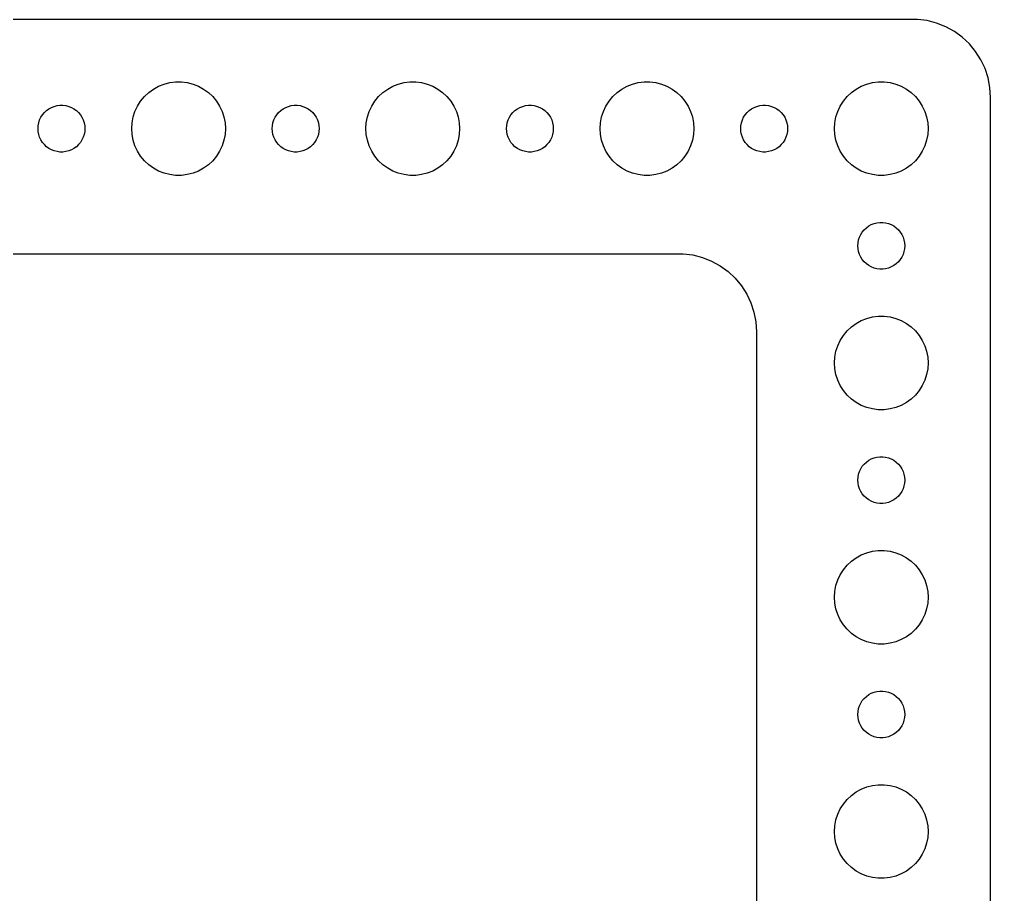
# Model space of a CAD drawing. Header units: metres. Extents: x -60 to 60, y -52 to 52.
# Drawn here: x -2.7 to 59.5, y -4 to 52 of the extents above; entities that cross this region are included whole.
import ezdxf

# ---------------------------------------------------------------- set-up
doc = ezdxf.new("R2010")
doc.units = ezdxf.units.M

msp = doc.modelspace()

# ---------------------------------------------------------------- linework, layer by layer
for p, q in [((54.8139, 51.9901), (-54.8139, 51.9901)), ((55.4369, 51.9114), (54.8139, 51.9901)), ((56.0451, 51.7553), (55.4369, 51.9114)), ((56.6289, 51.5241), (56.0451, 51.7553)), ((57.1791, 51.2216), (56.6289, 51.5241)), ((57.6871, 50.8526), (57.1791, 51.2216)), ((58.1448, 50.4227), (57.6871, 50.8526)), ((58.5451, 49.9389), (58.1448, 50.4227)), ((58.8815, 49.4088), (58.5451, 49.9389)), ((59.1489, 48.8406), (58.8815, 49.4088)), ((59.3429, 48.2434), (59.1489, 48.8406)), ((6.57294, 47.8532), (6.93785, 47.9469)), ((6.93785, 47.9469), (7.31161, 47.9941)), ((7.31161, 47.9941), (7.68837, 47.9941)), ((7.68837, 47.9941), (8.06213, 47.9469)), ((8.06213, 47.9469), (8.42705, 47.8532)), ((21.5729, 47.8532), (21.9379, 47.9469)), ((21.9379, 47.9469), (22.3116, 47.9941)), ((22.3116, 47.9941), (22.6884, 47.9941)), ((22.6884, 47.9941), (23.0621, 47.9469)), ((23.0621, 47.9469), (23.427, 47.8532)), ((36.5729, 47.8532), (36.9379, 47.9469)), ((36.9379, 47.9469), (37.3116, 47.9941)), ((37.3116, 47.9941), (37.6884, 47.9941)), ((37.6884, 47.9941), (38.0621, 47.9469)), ((38.0621, 47.9469), (38.427, 47.8532)), ((51.5729, 47.8532), (51.9379, 47.9469)), ((51.9379, 47.9469), (52.3116, 47.9941)), ((52.3116, 47.9941), (52.6884, 47.9941)), ((52.6884, 47.9941), (53.0621, 47.9469)), ((53.0621, 47.9469), (53.427, 47.8532)), ((59.4606, 47.6267), (59.3429, 48.2434)), ((5.31308, 47.0536), (5.58772, 47.3115)), ((5.58772, 47.3115), (5.89252, 47.533)), ((5.89252, 47.533), (6.22266, 47.7145)), ((6.22266, 47.7145), (6.57294, 47.8532)), ((8.42705, 47.8532), (8.77733, 47.7145)), ((8.77733, 47.7145), (9.10747, 47.533)), ((9.10747, 47.533), (9.41226, 47.3115)), ((9.41226, 47.3115), (9.6869, 47.0536)), ((20.3131, 47.0536), (20.5877, 47.3115)), ((20.5877, 47.3115), (20.8925, 47.533)), ((20.8925, 47.533), (21.2227, 47.7145)), ((21.2227, 47.7145), (21.5729, 47.8532)), ((23.427, 47.8532), (23.7773, 47.7145)), ((23.7773, 47.7145), (24.1075, 47.533)), ((24.1075, 47.533), (24.4123, 47.3115)), ((24.4123, 47.3115), (24.6869, 47.0536)), ((35.3131, 47.0536), (35.5877, 47.3115)), ((35.5877, 47.3115), (35.8925, 47.533)), ((35.8925, 47.533), (36.2227, 47.7145)), ((36.2227, 47.7145), (36.5729, 47.8532)), ((38.427, 47.8532), (38.7773, 47.7145)), ((38.7773, 47.7145), (39.1075, 47.533)), ((39.1075, 47.533), (39.4123, 47.3115)), ((39.4123, 47.3115), (39.6869, 47.0536)), ((50.3131, 47.0536), (50.5877, 47.3115)), ((50.5877, 47.3115), (50.8925, 47.533)), ((50.8925, 47.533), (51.2227, 47.7145)), ((51.2227, 47.7145), (51.5729, 47.8532)), ((53.427, 47.8532), (53.7773, 47.7145)), ((53.7773, 47.7145), (54.1075, 47.533)), ((54.1075, 47.533), (54.4123, 47.3115)), ((54.4123, 47.3115), (54.6869, 47.0536)), ((59.5, 47), (59.4606, 47.6267)), ((4.87108, 46.4453), (5.07294, 46.7634)), ((5.07294, 46.7634), (5.31308, 47.0536)), ((9.6869, 47.0536), (9.92705, 46.7634)), ((9.92705, 46.7634), (10.1289, 46.4453)), ((19.8711, 46.4453), (20.0729, 46.7634)), ((20.0729, 46.7634), (20.3131, 47.0536)), ((24.6869, 47.0536), (24.927, 46.7634)), ((24.927, 46.7634), (25.1289, 46.4453)), ((34.8711, 46.4453), (35.0729, 46.7634)), ((35.0729, 46.7634), (35.3131, 47.0536)), ((39.6869, 47.0536), (39.927, 46.7634)), ((39.927, 46.7634), (40.1289, 46.4453)), ((49.8711, 46.4453), (50.0729, 46.7634)), ((50.0729, 46.7634), (50.3131, 47.0536)), ((54.6869, 47.0536), (54.927, 46.7634)), ((54.927, 46.7634), (55.1289, 46.4453)), ((59.5, -47), (59.5, 47)), ((-1.21352, 45.8817), (-1.09344, 46.0268)), ((-1.09344, 46.0268), (-0.95613, 46.1558)), ((-0.95613, 46.1558), (-0.80373, 46.2665)), ((-0.80373, 46.2665), (-0.63866, 46.3572)), ((-0.63866, 46.3572), (-0.46352, 46.4266)), ((-0.46352, 46.4266), (-0.28107, 46.4734)), ((-0.28107, 46.4734), (-0.09418, 46.497)), ((-0.09418, 46.497), (0.09418, 46.497)), ((0.09418, 46.497), (0.28107, 46.4734)), ((0.28107, 46.4734), (0.46352, 46.4266)), ((0.46352, 46.4266), (0.63866, 46.3572)), ((0.63866, 46.3572), (0.80373, 46.2665)), ((0.80373, 46.2665), (0.95613, 46.1558)), ((0.95613, 46.1558), (1.09344, 46.0268)), ((1.09344, 46.0268), (1.21352, 45.8817)), ((4.59424, 45.7461), (4.71066, 46.1044)), ((4.71066, 46.1044), (4.87108, 46.4453)), ((10.1289, 46.4453), (10.2893, 46.1044)), ((10.2893, 46.1044), (10.4057, 45.7461)), ((13.7865, 45.8817), (13.9065, 46.0268)), ((13.9065, 46.0268), (14.0439, 46.1558)), ((14.0439, 46.1558), (14.1963, 46.2665)), ((14.1963, 46.2665), (14.3613, 46.3572)), ((14.3613, 46.3572), (14.5365, 46.4266)), ((14.5365, 46.4266), (14.7189, 46.4734)), ((14.7189, 46.4734), (14.9058, 46.497)), ((14.9058, 46.497), (15.0942, 46.497)), ((15.0942, 46.497), (15.2811, 46.4734)), ((15.2811, 46.4734), (15.4635, 46.4266)), ((15.4635, 46.4266), (15.6387, 46.3572)), ((15.6387, 46.3572), (15.8037, 46.2665)), ((15.8037, 46.2665), (15.9561, 46.1558)), ((15.9561, 46.1558), (16.0934, 46.0268)), ((16.0934, 46.0268), (16.2135, 45.8817)), ((19.5942, 45.7461), (19.7107, 46.1044)), ((19.7107, 46.1044), (19.8711, 46.4453)), ((25.1289, 46.4453), (25.2893, 46.1044)), ((25.2893, 46.1044), (25.4057, 45.7461)), ((28.7865, 45.8817), (28.9065, 46.0268)), ((28.9065, 46.0268), (29.0439, 46.1558)), ((29.0439, 46.1558), (29.1963, 46.2665)), ((29.1963, 46.2665), (29.3613, 46.3572)), ((29.3613, 46.3572), (29.5365, 46.4266)), ((29.5365, 46.4266), (29.7189, 46.4734)), ((29.7189, 46.4734), (29.9058, 46.497)), ((29.9058, 46.497), (30.0942, 46.497)), ((30.0942, 46.497), (30.2811, 46.4734)), ((30.2811, 46.4734), (30.4635, 46.4266)), ((30.4635, 46.4266), (30.6387, 46.3572)), ((30.6387, 46.3572), (30.8037, 46.2665)), ((30.8037, 46.2665), (30.9561, 46.1558)), ((30.9561, 46.1558), (31.0934, 46.0268)), ((31.0934, 46.0268), (31.2135, 45.8817)), ((34.5942, 45.7461), (34.7107, 46.1044)), ((34.7107, 46.1044), (34.8711, 46.4453)), ((40.1289, 46.4453), (40.2893, 46.1044)), ((40.2893, 46.1044), (40.4057, 45.7461)), ((43.7865, 45.8817), (43.9065, 46.0268)), ((43.9065, 46.0268), (44.0439, 46.1558)), ((44.0439, 46.1558), (44.1963, 46.2665)), ((44.1963, 46.2665), (44.3613, 46.3572)), ((44.3613, 46.3572), (44.5365, 46.4266)), ((44.5365, 46.4266), (44.7189, 46.4734)), ((44.7189, 46.4734), (44.9058, 46.497)), ((44.9058, 46.497), (45.0942, 46.497)), ((45.0942, 46.497), (45.2811, 46.4734)), ((45.2811, 46.4734), (45.4635, 46.4266)), ((45.4635, 46.4266), (45.6387, 46.3572)), ((45.6387, 46.3572), (45.8037, 46.2665)), ((45.8037, 46.2665), (45.9561, 46.1558)), ((45.9561, 46.1558), (46.0934, 46.0268)), ((46.0934, 46.0268), (46.2135, 45.8817)), ((49.5942, 45.7461), (49.7107, 46.1044)), ((49.7107, 46.1044), (49.8711, 46.4453)), ((55.1289, 46.4453), (55.2893, 46.1044)), ((55.2893, 46.1044), (55.4057, 45.7461)), ((-1.45287, 45.373), (-1.39465, 45.5522)), ((-1.39465, 45.5522), (-1.31445, 45.7226)), ((-1.31445, 45.7226), (-1.21352, 45.8817)), ((1.21352, 45.8817), (1.31445, 45.7226)), ((1.31445, 45.7226), (1.39465, 45.5522)), ((1.39465, 45.5522), (1.45287, 45.373)), ((4.52365, 45.376), (4.59424, 45.7461)), ((10.4057, 45.7461), (10.4763, 45.376)), ((13.5471, 45.373), (13.6053, 45.5522)), ((13.6053, 45.5522), (13.6855, 45.7226)), ((13.6855, 45.7226), (13.7865, 45.8817)), ((16.2135, 45.8817), (16.3145, 45.7226)), ((16.3145, 45.7226), (16.3947, 45.5522)), ((16.3947, 45.5522), (16.4529, 45.373)), ((19.5237, 45.376), (19.5942, 45.7461)), ((25.4057, 45.7461), (25.4763, 45.376)), ((28.5471, 45.373), (28.6053, 45.5522)), ((28.6053, 45.5522), (28.6855, 45.7226)), ((28.6855, 45.7226), (28.7865, 45.8817)), ((31.2135, 45.8817), (31.3145, 45.7226)), ((31.3145, 45.7226), (31.3947, 45.5522)), ((31.3947, 45.5522), (31.4529, 45.373)), ((34.5237, 45.376), (34.5942, 45.7461)), ((40.4057, 45.7461), (40.4763, 45.376)), ((43.5471, 45.373), (43.6053, 45.5522)), ((43.6053, 45.5522), (43.6855, 45.7226)), ((43.6855, 45.7226), (43.7865, 45.8817)), ((46.2135, 45.8817), (46.3145, 45.7226)), ((46.3145, 45.7226), (46.3947, 45.5522)), ((46.3947, 45.5522), (46.4529, 45.373)), ((49.5237, 45.376), (49.5942, 45.7461)), ((55.4057, 45.7461), (55.4763, 45.376)), ((-1.5, 45), (-1.48816, 45.188)), ((-1.48816, 44.812), (-1.5, 45)), ((-1.48816, 45.188), (-1.45287, 45.373)), ((-1.45287, 44.627), (-1.48816, 44.812)), ((1.45287, 45.373), (1.48816, 45.188)), ((1.48816, 44.812), (1.45287, 44.627)), ((1.48816, 45.188), (1.5, 45)), ((1.5, 45), (1.48816, 44.812)), ((4.5, 45), (4.52365, 45.376)), ((4.52365, 44.624), (4.5, 45)), ((10.4763, 45.376), (10.5, 45)), ((10.5, 45), (10.4763, 44.624)), ((13.5, 45), (13.5118, 45.188)), ((13.5118, 44.812), (13.5, 45)), ((13.5118, 45.188), (13.5471, 45.373)), ((13.5471, 44.627), (13.5118, 44.812)), ((16.4529, 45.373), (16.4882, 45.188)), ((16.4882, 44.812), (16.4529, 44.627)), ((16.4882, 45.188), (16.5, 45)), ((16.5, 45), (16.4882, 44.812)), ((19.5, 45), (19.5237, 45.376)), ((19.5237, 44.624), (19.5, 45)), ((25.4763, 45.376), (25.5, 45)), ((25.5, 45), (25.4763, 44.624)), ((28.5, 45), (28.5118, 45.188)), ((28.5118, 44.812), (28.5, 45)), ((28.5118, 45.188), (28.5471, 45.373)), ((28.5471, 44.627), (28.5118, 44.812)), ((31.4529, 45.373), (31.4882, 45.188)), ((31.4882, 44.812), (31.4529, 44.627)), ((31.4882, 45.188), (31.5, 45)), ((31.5, 45), (31.4882, 44.812)), ((34.5, 45), (34.5237, 45.376)), ((34.5237, 44.624), (34.5, 45)), ((40.4763, 45.376), (40.5, 45)), ((40.5, 45), (40.4763, 44.624)), ((43.5, 45), (43.5118, 45.188)), ((43.5118, 44.812), (43.5, 45)), ((43.5118, 45.188), (43.5471, 45.373)), ((43.5471, 44.627), (43.5118, 44.812)), ((46.4529, 45.373), (46.4882, 45.188)), ((46.4882, 44.812), (46.4529, 44.627)), ((46.4882, 45.188), (46.5, 45)), ((46.5, 45), (46.4882, 44.812)), ((49.5, 45), (49.5237, 45.376)), ((49.5237, 44.624), (49.5, 45)), ((55.4763, 45.376), (55.5, 45)), ((55.5, 45), (55.4763, 44.624)), ((-1.39465, 44.4478), (-1.45287, 44.627)), ((-1.31445, 44.2774), (-1.39465, 44.4478)), ((-1.21352, 44.1183), (-1.31445, 44.2774)), ((1.31445, 44.2774), (1.21352, 44.1183)), ((1.39465, 44.4478), (1.31445, 44.2774)), ((1.45287, 44.627), (1.39465, 44.4478)), ((4.59424, 44.2539), (4.52365, 44.624)), ((4.71066, 43.8956), (4.59424, 44.2539)), ((10.4057, 44.2539), (10.2893, 43.8956)), ((10.4763, 44.624), (10.4057, 44.2539)), ((13.6053, 44.4478), (13.5471, 44.627)), ((13.6855, 44.2774), (13.6053, 44.4478)), ((13.7865, 44.1183), (13.6855, 44.2774)), ((16.3145, 44.2774), (16.2135, 44.1183)), ((16.3947, 44.4478), (16.3145, 44.2774)), ((16.4529, 44.627), (16.3947, 44.4478)), ((19.5942, 44.2539), (19.5237, 44.624)), ((19.7107, 43.8956), (19.5942, 44.2539)), ((25.4057, 44.2539), (25.2893, 43.8956)), ((25.4763, 44.624), (25.4057, 44.2539)), ((28.6053, 44.4478), (28.5471, 44.627)), ((28.6855, 44.2774), (28.6053, 44.4478)), ((28.7865, 44.1183), (28.6855, 44.2774)), ((31.3145, 44.2774), (31.2135, 44.1183)), ((31.3947, 44.4478), (31.3145, 44.2774)), ((31.4529, 44.627), (31.3947, 44.4478)), ((34.5942, 44.2539), (34.5237, 44.624)), ((34.7107, 43.8956), (34.5942, 44.2539)), ((40.4057, 44.2539), (40.2893, 43.8956)), ((40.4763, 44.624), (40.4057, 44.2539)), ((43.6053, 44.4478), (43.5471, 44.627)), ((43.6855, 44.2774), (43.6053, 44.4478)), ((43.7865, 44.1183), (43.6855, 44.2774)), ((46.3145, 44.2774), (46.2135, 44.1183)), ((46.3947, 44.4478), (46.3145, 44.2774)), ((46.4529, 44.627), (46.3947, 44.4478)), ((49.5942, 44.2539), (49.5237, 44.624)), ((49.7107, 43.8956), (49.5942, 44.2539)), ((55.4057, 44.2539), (55.2893, 43.8956)), ((55.4763, 44.624), (55.4057, 44.2539)), ((-1.09344, 43.9732), (-1.21352, 44.1183)), ((-0.95613, 43.8442), (-1.09344, 43.9732)), ((-0.80373, 43.7335), (-0.95613, 43.8442)), ((-0.63866, 43.6428), (-0.80373, 43.7335)), ((-0.46352, 43.5734), (-0.63866, 43.6428)), ((-0.28107, 43.5266), (-0.46352, 43.5734)), ((0.46352, 43.5734), (0.28107, 43.5266)), ((0.63866, 43.6428), (0.46352, 43.5734)), ((0.80373, 43.7335), (0.63866, 43.6428)), ((0.95613, 43.8442), (0.80373, 43.7335)), ((1.09344, 43.9732), (0.95613, 43.8442)), ((1.21352, 44.1183), (1.09344, 43.9732)), ((4.87108, 43.5547), (4.71066, 43.8956)), ((5.07294, 43.2366), (4.87108, 43.5547)), ((10.1289, 43.5547), (9.92705, 43.2366)), ((10.2893, 43.8956), (10.1289, 43.5547)), ((13.9065, 43.9732), (13.7865, 44.1183)), ((14.0439, 43.8442), (13.9065, 43.9732)), ((14.1963, 43.7335), (14.0439, 43.8442)), ((14.3613, 43.6428), (14.1963, 43.7335)), ((14.5365, 43.5734), (14.3613, 43.6428)), ((14.7189, 43.5266), (14.5365, 43.5734)), ((15.4635, 43.5734), (15.2811, 43.5266)), ((15.6387, 43.6428), (15.4635, 43.5734)), ((15.8037, 43.7335), (15.6387, 43.6428)), ((15.9561, 43.8442), (15.8037, 43.7335)), ((16.0934, 43.9732), (15.9561, 43.8442)), ((16.2135, 44.1183), (16.0934, 43.9732)), ((19.8711, 43.5547), (19.7107, 43.8956)), ((20.0729, 43.2366), (19.8711, 43.5547)), ((25.1289, 43.5547), (24.927, 43.2366)), ((25.2893, 43.8956), (25.1289, 43.5547)), ((28.9065, 43.9732), (28.7865, 44.1183)), ((29.0439, 43.8442), (28.9065, 43.9732)), ((29.1963, 43.7335), (29.0439, 43.8442)), ((29.3613, 43.6428), (29.1963, 43.7335)), ((29.5365, 43.5734), (29.3613, 43.6428)), ((29.7189, 43.5266), (29.5365, 43.5734)), ((30.4635, 43.5734), (30.2811, 43.5266)), ((30.6387, 43.6428), (30.4635, 43.5734)), ((30.8037, 43.7335), (30.6387, 43.6428)), ((30.9561, 43.8442), (30.8037, 43.7335)), ((31.0934, 43.9732), (30.9561, 43.8442)), ((31.2135, 44.1183), (31.0934, 43.9732)), ((34.8711, 43.5547), (34.7107, 43.8956)), ((35.0729, 43.2366), (34.8711, 43.5547)), ((40.1289, 43.5547), (39.927, 43.2366)), ((40.2893, 43.8956), (40.1289, 43.5547)), ((43.9065, 43.9732), (43.7865, 44.1183)), ((44.0439, 43.8442), (43.9065, 43.9732)), ((44.1963, 43.7335), (44.0439, 43.8442)), ((44.3613, 43.6428), (44.1963, 43.7335)), ((44.5365, 43.5734), (44.3613, 43.6428)), ((44.7189, 43.5266), (44.5365, 43.5734)), ((45.4635, 43.5734), (45.2811, 43.5266)), ((45.6387, 43.6428), (45.4635, 43.5734)), ((45.8037, 43.7335), (45.6387, 43.6428)), ((45.9561, 43.8442), (45.8037, 43.7335)), ((46.0934, 43.9732), (45.9561, 43.8442)), ((46.2135, 44.1183), (46.0934, 43.9732)), ((49.8711, 43.5547), (49.7107, 43.8956)), ((50.0729, 43.2366), (49.8711, 43.5547)), ((55.1289, 43.5547), (54.927, 43.2366)), ((55.2893, 43.8956), (55.1289, 43.5547)), ((-0.09418, 43.503), (-0.28107, 43.5266)), ((0.09418, 43.503), (-0.09418, 43.503)), ((0.28107, 43.5266), (0.09418, 43.503)), ((5.31308, 42.9464), (5.07294, 43.2366)), ((5.58772, 42.6885), (5.31308, 42.9464)), ((9.6869, 42.9464), (9.41226, 42.6885)), ((9.92705, 43.2366), (9.6869, 42.9464)), ((14.9058, 43.503), (14.7189, 43.5266)), ((15.0942, 43.503), (14.9058, 43.503)), ((15.2811, 43.5266), (15.0942, 43.503)), ((20.3131, 42.9464), (20.0729, 43.2366)), ((20.5877, 42.6885), (20.3131, 42.9464)), ((24.6869, 42.9464), (24.4123, 42.6885)), ((24.927, 43.2366), (24.6869, 42.9464)), ((29.9058, 43.503), (29.7189, 43.5266)), ((30.0942, 43.503), (29.9058, 43.503)), ((30.2811, 43.5266), (30.0942, 43.503)), ((35.3131, 42.9464), (35.0729, 43.2366)), ((35.5877, 42.6885), (35.3131, 42.9464)), ((39.6869, 42.9464), (39.4123, 42.6885)), ((39.927, 43.2366), (39.6869, 42.9464)), ((44.9058, 43.503), (44.7189, 43.5266)), ((45.0942, 43.503), (44.9058, 43.503)), ((45.2811, 43.5266), (45.0942, 43.503)), ((50.3131, 42.9464), (50.0729, 43.2366)), ((50.5877, 42.6885), (50.3131, 42.9464)), ((54.6869, 42.9464), (54.4123, 42.6885)), ((54.927, 43.2366), (54.6869, 42.9464)), ((5.89252, 42.467), (5.58772, 42.6885)), ((6.22266, 42.2855), (5.89252, 42.467)), ((9.10747, 42.467), (8.77733, 42.2855)), ((9.41226, 42.6885), (9.10747, 42.467)), ((20.8925, 42.467), (20.5877, 42.6885)), ((21.2227, 42.2855), (20.8925, 42.467)), ((24.1075, 42.467), (23.7773, 42.2855)), ((24.4123, 42.6885), (24.1075, 42.467)), ((35.8925, 42.467), (35.5877, 42.6885)), ((36.2227, 42.2855), (35.8925, 42.467)), ((39.1075, 42.467), (38.7773, 42.2855)), ((39.4123, 42.6885), (39.1075, 42.467)), ((50.8925, 42.467), (50.5877, 42.6885)), ((51.2227, 42.2855), (50.8925, 42.467)), ((54.1075, 42.467), (53.7773, 42.2855)), ((54.4123, 42.6885), (54.1075, 42.467)), ((6.57294, 42.1468), (6.22266, 42.2855)), ((6.93785, 42.0531), (6.57294, 42.1468)), ((7.31161, 42.0059), (6.93785, 42.0531)), ((7.68837, 42.0059), (7.31161, 42.0059)), ((8.06213, 42.0531), (7.68837, 42.0059)), ((8.42705, 42.1468), (8.06213, 42.0531)), ((8.77733, 42.2855), (8.42705, 42.1468)), ((21.5729, 42.1468), (21.2227, 42.2855)), ((21.9379, 42.0531), (21.5729, 42.1468)), ((22.3116, 42.0059), (21.9379, 42.0531)), ((22.6884, 42.0059), (22.3116, 42.0059)), ((23.0621, 42.0531), (22.6884, 42.0059)), ((23.427, 42.1468), (23.0621, 42.0531)), ((23.7773, 42.2855), (23.427, 42.1468)), ((36.5729, 42.1468), (36.2227, 42.2855)), ((36.9379, 42.0531), (36.5729, 42.1468)), ((37.3116, 42.0059), (36.9379, 42.0531)), ((37.6884, 42.0059), (37.3116, 42.0059)), ((38.0621, 42.0531), (37.6884, 42.0059)), ((38.427, 42.1468), (38.0621, 42.0531)), ((38.7773, 42.2855), (38.427, 42.1468)), ((51.5729, 42.1468), (51.2227, 42.2855)), ((51.9379, 42.0531), (51.5729, 42.1468)), ((52.3116, 42.0059), (51.9379, 42.0531)), ((52.6884, 42.0059), (52.3116, 42.0059)), ((53.0621, 42.0531), (52.6884, 42.0059)), ((53.427, 42.1468), (53.0621, 42.0531)), ((53.7773, 42.2855), (53.427, 42.1468)), ((51.4065, 38.5268), (51.5439, 38.6558)), ((51.5439, 38.6558), (51.6963, 38.7665)), ((51.6963, 38.7665), (51.8613, 38.8572)), ((51.8613, 38.8572), (52.0365, 38.9266)), ((52.0365, 38.9266), (52.2189, 38.9734)), ((52.2189, 38.9734), (52.4058, 38.997)), ((52.4058, 38.997), (52.5942, 38.997)), ((52.5942, 38.997), (52.7811, 38.9734)), ((52.7811, 38.9734), (52.9635, 38.9266)), ((52.9635, 38.9266), (53.1387, 38.8572)), ((53.1387, 38.8572), (53.3037, 38.7665)), ((53.3037, 38.7665), (53.4561, 38.6558)), ((53.4561, 38.6558), (53.5934, 38.5268)), ((51.0471, 37.873), (51.1053, 38.0522)), ((51.1053, 38.0522), (51.1855, 38.2226)), ((51.1855, 38.2226), (51.2865, 38.3817)), ((51.2865, 38.3817), (51.4065, 38.5268)), ((53.5934, 38.5268), (53.7135, 38.3817)), ((53.7135, 38.3817), (53.8145, 38.2226)), ((53.8145, 38.2226), (53.8947, 38.0522)), ((53.8947, 38.0522), (53.9529, 37.873)), ((51, 37.5), (51.0118, 37.688)), ((51.0118, 37.312), (51, 37.5)), ((51.0118, 37.688), (51.0471, 37.873)), ((53.9529, 37.873), (53.9882, 37.688)), ((53.9882, 37.688), (54, 37.5)), ((54, 37.5), (53.9882, 37.312)), ((-39.8139, 36.9901), (39.8139, 36.9901)), ((39.8139, 36.9901), (40.4369, 36.9114)), ((40.4369, 36.9114), (41.0451, 36.7553)), ((41.0451, 36.7553), (41.6289, 36.5241)), ((51.0471, 37.127), (51.0118, 37.312)), ((51.1053, 36.9478), (51.0471, 37.127)), ((51.1855, 36.7774), (51.1053, 36.9478)), ((51.2865, 36.6183), (51.1855, 36.7774)), ((53.8145, 36.7774), (53.7135, 36.6183)), ((53.8947, 36.9478), (53.8145, 36.7774)), ((53.9529, 37.127), (53.8947, 36.9478)), ((53.9882, 37.312), (53.9529, 37.127)), ((41.6289, 36.5241), (42.1791, 36.2216)), ((42.1791, 36.2216), (42.6871, 35.8526)), ((51.4065, 36.4732), (51.2865, 36.6183)), ((51.5439, 36.3442), (51.4065, 36.4732)), ((51.6963, 36.2335), (51.5439, 36.3442)), ((51.8613, 36.1428), (51.6963, 36.2335)), ((52.0365, 36.0734), (51.8613, 36.1428)), ((52.2189, 36.0266), (52.0365, 36.0734)), ((52.9635, 36.0734), (52.7811, 36.0266)), ((53.1387, 36.1428), (52.9635, 36.0734)), ((53.3037, 36.2335), (53.1387, 36.1428)), ((53.4561, 36.3442), (53.3037, 36.2335)), ((53.5934, 36.4732), (53.4561, 36.3442)), ((53.7135, 36.6183), (53.5934, 36.4732)), ((42.6871, 35.8526), (43.1448, 35.4227)), ((52.4058, 36.003), (52.2189, 36.0266)), ((52.5942, 36.003), (52.4058, 36.003)), ((52.7811, 36.0266), (52.5942, 36.003)), ((43.1448, 35.4227), (43.5451, 34.9389)), ((43.5451, 34.9389), (43.8815, 34.4088)), ((43.8815, 34.4088), (44.1489, 33.8406)), ((44.1489, 33.8406), (44.3429, 33.2434)), ((44.3429, 33.2434), (44.4606, 32.6267)), ((51.9379, 32.9469), (52.3116, 32.9941)), ((52.3116, 32.9941), (52.6884, 32.9941)), ((52.6884, 32.9941), (53.0621, 32.9469)), ((44.4606, 32.6267), (44.5, 32)), ((50.5877, 32.3115), (50.8925, 32.533)), ((50.8925, 32.533), (51.2227, 32.7145)), ((51.2227, 32.7145), (51.5729, 32.8532)), ((51.5729, 32.8532), (51.9379, 32.9469)), ((53.0621, 32.9469), (53.427, 32.8532)), ((53.427, 32.8532), (53.7773, 32.7145)), ((53.7773, 32.7145), (54.1075, 32.533)), ((54.1075, 32.533), (54.4123, 32.3115)), ((44.5, 32), (44.5, -32)), ((49.8711, 31.4453), (50.0729, 31.7634)), ((50.0729, 31.7634), (50.3131, 32.0536)), ((50.3131, 32.0536), (50.5877, 32.3115)), ((54.4123, 32.3115), (54.6869, 32.0536)), ((54.6869, 32.0536), (54.927, 31.7634)), ((54.927, 31.7634), (55.1289, 31.4453)), ((49.5942, 30.7461), (49.7107, 31.1044)), ((49.7107, 31.1044), (49.8711, 31.4453)), ((55.1289, 31.4453), (55.2893, 31.1044)), ((55.2893, 31.1044), (55.4057, 30.7461)), ((49.5237, 30.376), (49.5942, 30.7461)), ((55.4057, 30.7461), (55.4763, 30.376)), ((49.5, 30), (49.5237, 30.376)), ((49.5237, 29.624), (49.5, 30)), ((55.4763, 30.376), (55.5, 30)), ((55.5, 30), (55.4763, 29.624)), ((49.5942, 29.2539), (49.5237, 29.624)), ((49.7107, 28.8956), (49.5942, 29.2539)), ((55.4057, 29.2539), (55.2893, 28.8956)), ((55.4763, 29.624), (55.4057, 29.2539)), ((49.8711, 28.5547), (49.7107, 28.8956)), ((55.2893, 28.8956), (55.1289, 28.5547)), ((50.0729, 28.2366), (49.8711, 28.5547)), ((50.3131, 27.9464), (50.0729, 28.2366)), ((54.927, 28.2366), (54.6869, 27.9464)), ((55.1289, 28.5547), (54.927, 28.2366)), ((50.5877, 27.6884), (50.3131, 27.9464)), ((50.8925, 27.467), (50.5877, 27.6884)), ((51.2227, 27.2855), (50.8925, 27.467)), ((54.1075, 27.467), (53.7773, 27.2855)), ((54.4123, 27.6884), (54.1075, 27.467)), ((54.6869, 27.9464), (54.4123, 27.6884)), ((51.5729, 27.1468), (51.2227, 27.2855)), ((51.9379, 27.0531), (51.5729, 27.1468)), ((52.3116, 27.0059), (51.9379, 27.0531)), ((52.6884, 27.0059), (52.3116, 27.0059)), ((53.0621, 27.0531), (52.6884, 27.0059)), ((53.427, 27.1468), (53.0621, 27.0531)), ((53.7773, 27.2855), (53.427, 27.1468)), ((51.4065, 23.5268), (51.5439, 23.6558)), ((51.5439, 23.6558), (51.6963, 23.7665)), ((51.6963, 23.7665), (51.8613, 23.8572)), ((51.8613, 23.8572), (52.0365, 23.9266)), ((52.0365, 23.9266), (52.2189, 23.9734)), ((52.2189, 23.9734), (52.4058, 23.997)), ((52.4058, 23.997), (52.5942, 23.997)), ((52.5942, 23.997), (52.7811, 23.9734)), ((52.7811, 23.9734), (52.9635, 23.9266)), ((52.9635, 23.9266), (53.1387, 23.8572)), ((53.1387, 23.8572), (53.3037, 23.7665)), ((53.3037, 23.7665), (53.4561, 23.6558)), ((53.4561, 23.6558), (53.5934, 23.5268)), ((51.0471, 22.873), (51.1053, 23.0522)), ((51.1053, 23.0522), (51.1855, 23.2226)), ((51.1855, 23.2226), (51.2865, 23.3817)), ((51.2865, 23.3817), (51.4065, 23.5268)), ((53.5934, 23.5268), (53.7135, 23.3817)), ((53.7135, 23.3817), (53.8145, 23.2226)), ((53.8145, 23.2226), (53.8947, 23.0522)), ((53.8947, 23.0522), (53.9529, 22.873)), ((51, 22.5), (51.0118, 22.688)), ((51.0118, 22.312), (51, 22.5)), ((51.0118, 22.688), (51.0471, 22.873)), ((53.9529, 22.873), (53.9882, 22.688)), ((53.9882, 22.688), (54, 22.5)), ((54, 22.5), (53.9882, 22.312)), ((51.0471, 22.127), (51.0118, 22.312)), ((51.1053, 21.9478), (51.0471, 22.127)), ((51.1855, 21.7774), (51.1053, 21.9478)), ((51.2865, 21.6183), (51.1855, 21.7774)), ((53.8145, 21.7774), (53.7135, 21.6183)), ((53.8947, 21.9478), (53.8145, 21.7774)), ((53.9529, 22.127), (53.8947, 21.9478)), ((53.9882, 22.312), (53.9529, 22.127)), ((51.4065, 21.4732), (51.2865, 21.6183)), ((51.5439, 21.3442), (51.4065, 21.4732)), ((51.6963, 21.2335), (51.5439, 21.3442)), ((51.8613, 21.1427), (51.6963, 21.2335)), ((53.3037, 21.2335), (53.1387, 21.1427)), ((53.4561, 21.3442), (53.3037, 21.2335)), ((53.5934, 21.4732), (53.4561, 21.3442)), ((53.7135, 21.6183), (53.5934, 21.4732)), ((52.0365, 21.0734), (51.8613, 21.1427)), ((52.2189, 21.0266), (52.0365, 21.0734)), ((52.4058, 21.003), (52.2189, 21.0266)), ((52.5942, 21.003), (52.4058, 21.003)), ((52.7811, 21.0266), (52.5942, 21.003)), ((52.9635, 21.0734), (52.7811, 21.0266)), ((53.1387, 21.1427), (52.9635, 21.0734)), ((50.5877, 17.3115), (50.8925, 17.533)), ((50.8925, 17.533), (51.2227, 17.7145)), ((51.2227, 17.7145), (51.5729, 17.8532)), ((51.5729, 17.8532), (51.9379, 17.9469)), ((51.9379, 17.9469), (52.3116, 17.9941)), ((52.3116, 17.9941), (52.6884, 17.9941)), ((52.6884, 17.9941), (53.0621, 17.9469)), ((53.0621, 17.9469), (53.427, 17.8532)), ((53.427, 17.8532), (53.7773, 17.7145)), ((53.7773, 17.7145), (54.1075, 17.533)), ((54.1075, 17.533), (54.4123, 17.3115)), ((50.0729, 16.7634), (50.3131, 17.0536)), ((50.3131, 17.0536), (50.5877, 17.3115)), ((54.4123, 17.3115), (54.6869, 17.0536)), ((54.6869, 17.0536), (54.927, 16.7634)), ((49.7107, 16.1044), (49.8711, 16.4453)), ((49.8711, 16.4453), (50.0729, 16.7634)), ((54.927, 16.7634), (55.1289, 16.4453)), ((55.1289, 16.4453), (55.2893, 16.1044)), ((49.5237, 15.376), (49.5942, 15.7461)), ((49.5942, 15.7461), (49.7107, 16.1044)), ((55.2893, 16.1044), (55.4057, 15.7461)), ((55.4057, 15.7461), (55.4763, 15.376)), ((49.5, 15), (49.5237, 15.376)), ((49.5237, 14.624), (49.5, 15)), ((55.4763, 15.376), (55.5, 15)), ((55.5, 15), (55.4763, 14.624)), ((49.5942, 14.2539), (49.5237, 14.624)), ((55.4763, 14.624), (55.4057, 14.2539)), ((49.7107, 13.8956), (49.5942, 14.2539)), ((49.8711, 13.5547), (49.7107, 13.8956)), ((55.2893, 13.8956), (55.1289, 13.5547)), ((55.4057, 14.2539), (55.2893, 13.8956)), ((50.0729, 13.2366), (49.8711, 13.5547)), ((50.3131, 12.9464), (50.0729, 13.2366)), ((54.927, 13.2366), (54.6869, 12.9464)), ((55.1289, 13.5547), (54.927, 13.2366)), ((50.5877, 12.6884), (50.3131, 12.9464)), ((50.8925, 12.467), (50.5877, 12.6884)), ((51.2227, 12.2855), (50.8925, 12.467)), ((54.1075, 12.467), (53.7773, 12.2855)), ((54.4123, 12.6884), (54.1075, 12.467)), ((54.6869, 12.9464), (54.4123, 12.6884)), ((51.5729, 12.1468), (51.2227, 12.2855)), ((51.9379, 12.0531), (51.5729, 12.1468)), ((52.3116, 12.0059), (51.9379, 12.0531)), ((52.6884, 12.0059), (52.3116, 12.0059)), ((53.0621, 12.0531), (52.6884, 12.0059)), ((53.427, 12.1468), (53.0621, 12.0531)), ((53.7773, 12.2855), (53.427, 12.1468)), ((51.5439, 8.65576), (51.6963, 8.76648)), ((51.6963, 8.76648), (51.8613, 8.85724)), ((51.8613, 8.85724), (52.0365, 8.92657)), ((52.0365, 8.92657), (52.2189, 8.97342)), ((52.2189, 8.97342), (52.4058, 8.99704)), ((52.4058, 8.99704), (52.5942, 8.99704)), ((52.5942, 8.99704), (52.7811, 8.97342)), ((52.7811, 8.97342), (52.9635, 8.92657)), ((52.9635, 8.92657), (53.1387, 8.85724)), ((53.1387, 8.85724), (53.3037, 8.76648)), ((53.3037, 8.76648), (53.4561, 8.65576)), ((51.1053, 8.05219), (51.1855, 8.22263)), ((51.1855, 8.22263), (51.2865, 8.38167)), ((51.2865, 8.38167), (51.4065, 8.52681)), ((51.4065, 8.52681), (51.5439, 8.65576)), ((53.4561, 8.65576), (53.5934, 8.52681)), ((53.5934, 8.52681), (53.7135, 8.38167)), ((53.7135, 8.38167), (53.8145, 8.22263)), ((53.8145, 8.22263), (53.8947, 8.05219)), ((51, 7.5), (51.0118, 7.68799)), ((51.0118, 7.312), (51, 7.5)), ((51.0118, 7.68799), (51.0471, 7.87303)), ((51.0471, 7.87303), (51.1053, 8.05219)), ((53.8947, 8.05219), (53.9529, 7.87303)), ((53.9529, 7.87303), (53.9882, 7.68799)), ((53.9882, 7.68799), (54, 7.5)), ((54, 7.5), (53.9882, 7.312)), ((51.0471, 7.12695), (51.0118, 7.312)), ((51.1053, 6.9478), (51.0471, 7.12695)), ((51.1855, 6.77736), (51.1053, 6.9478)), ((53.8947, 6.9478), (53.8145, 6.77736)), ((53.9529, 7.12695), (53.8947, 6.9478)), ((53.9882, 7.312), (53.9529, 7.12695)), ((51.2865, 6.61832), (51.1855, 6.77736)), ((51.4065, 6.47318), (51.2865, 6.61832)), ((51.5439, 6.34422), (51.4065, 6.47318)), ((51.6963, 6.23351), (51.5439, 6.34422)), ((51.8613, 6.14275), (51.6963, 6.23351)), ((53.3037, 6.23351), (53.1387, 6.14275)), ((53.4561, 6.34422), (53.3037, 6.23351)), ((53.5934, 6.47318), (53.4561, 6.34422)), ((53.7135, 6.61832), (53.5934, 6.47318)), ((53.8145, 6.77736), (53.7135, 6.61832)), ((52.0365, 6.07341), (51.8613, 6.14275)), ((52.2189, 6.02657), (52.0365, 6.07341)), ((52.4058, 6.00294), (52.2189, 6.02657)), ((52.5942, 6.00294), (52.4058, 6.00294)), ((52.7811, 6.02657), (52.5942, 6.00294)), ((52.9635, 6.07341), (52.7811, 6.02657)), ((53.1387, 6.14275), (52.9635, 6.07341)), ((50.5877, 2.31154), (50.8925, 2.53297)), ((50.8925, 2.53297), (51.2227, 2.71448)), ((51.2227, 2.71448), (51.5729, 2.85316)), ((51.5729, 2.85316), (51.9379, 2.94685)), ((51.9379, 2.94685), (52.3116, 2.99408)), ((52.3116, 2.99408), (52.6884, 2.99408)), ((52.6884, 2.99408), (53.0621, 2.94685)), ((53.0621, 2.94685), (53.427, 2.85316)), ((53.427, 2.85316), (53.7773, 2.71448)), ((53.7773, 2.71448), (54.1075, 2.53297)), ((54.1075, 2.53297), (54.4123, 2.31154)), ((50.0729, 1.76335), (50.3131, 2.05363)), ((50.3131, 2.05363), (50.5877, 2.31154)), ((54.4123, 2.31154), (54.6869, 2.05363)), ((54.6869, 2.05363), (54.927, 1.76335)), ((49.7107, 1.10437), (49.8711, 1.44525)), ((49.8711, 1.44525), (50.0729, 1.76335)), ((54.927, 1.76335), (55.1289, 1.44525)), ((55.1289, 1.44525), (55.2893, 1.10437)), ((49.5237, 0.37599), (49.5942, 0.74606)), ((49.5942, 0.74606), (49.7107, 1.10437)), ((55.2893, 1.10437), (55.4057, 0.74606)), ((55.4057, 0.74606), (55.4763, 0.37599)), ((49.5, 0), (49.5237, 0.37599)), ((49.5237, -0.37599), (49.5, 0)), ((55.4763, 0.37599), (55.5, 0)), ((55.5, 0), (55.4763, -0.37599)), ((49.5942, -0.74606), (49.5237, -0.37599)), ((55.4763, -0.37599), (55.4057, -0.74606)), ((49.7107, -1.10437), (49.5942, -0.74606)), ((49.8711, -1.44525), (49.7107, -1.10437)), ((55.2893, -1.10437), (55.1289, -1.44525)), ((55.4057, -0.74606), (55.2893, -1.10437)), ((50.0729, -1.76335), (49.8711, -1.44525)), ((50.3131, -2.05363), (50.0729, -1.76335)), ((54.927, -1.76335), (54.6869, -2.05363)), ((55.1289, -1.44525), (54.927, -1.76335)), ((50.5877, -2.31154), (50.3131, -2.05363)), ((50.8925, -2.53297), (50.5877, -2.31154)), ((54.4123, -2.31154), (54.1075, -2.53297)), ((54.6869, -2.05363), (54.4123, -2.31154)), ((51.2227, -2.71448), (50.8925, -2.53297)), ((51.5729, -2.85316), (51.2227, -2.71448)), ((51.9379, -2.94685), (51.5729, -2.85316)), ((52.3116, -2.99408), (51.9379, -2.94685)), ((52.6884, -2.99408), (52.3116, -2.99408)), ((53.0621, -2.94685), (52.6884, -2.99408)), ((53.427, -2.85316), (53.0621, -2.94685)), ((53.7773, -2.71448), (53.427, -2.85316)), ((54.1075, -2.53297), (53.7773, -2.71448))]:
    msp.add_line(p, q)

doc.saveas('drawing.dxf')
